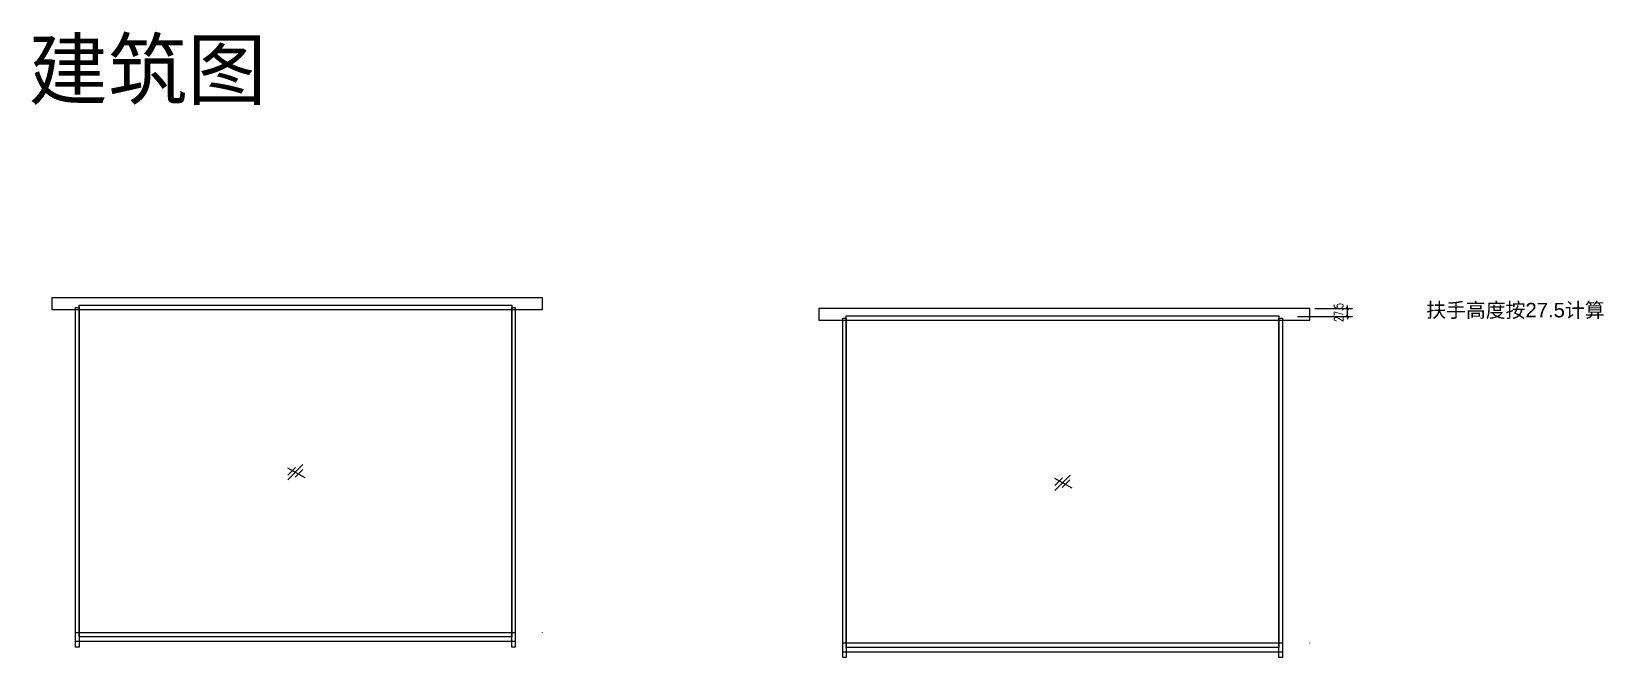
# Model space of a CAD drawing. Header units: millimetres. Extents: x 292 to 7850, y -3623 to 3853.
# Drawn here: x 645 to 6051, y -3623 to -1471 of the extents above.
import ezdxf

# ---------------------------------------------------------------- set-up
doc = ezdxf.new("R2010")
doc.units = ezdxf.units.MM
doc.header["$MEASUREMENT"] = 0
doc.linetypes.add('DASHED', pattern=[19.05, 12.7, -6.35])
for name, color, linetype in [('@F01_Section_AL', 92, 'Continuous'), ('@F03_Section_Glass', 4, 'Continuous'), ('DIM', 8, 'Continuous'), ('F06_Section_Steel', 24, 'Continuous'), ('图框', 7, 'Continuous')]:
    doc.layers.add(name, color=color, linetype=linetype)
doc.styles.add('_TCH_DIM_T3', font='SIMPLEX', dxfattribs={"width": 0.705882, "bigfont": 'GBCBIG'})
doc.styles.get("Standard").update_dxf_attribs({"font": 'arial.ttf'})
doc.dimstyles.new('_TCH_ARCH&&12', dxfattribs={"dimtxt": 30.6, "dimasz": 9.6, "dimexe": 18, "dimexo": 18, "dimgap": 14.7, "dimtad": 1, "dimdec": 1, "dimzin": 12, "dimdsep": 46, "dimtxsty": '_TCH_DIM_T3', "dimblk": 'ARCHTICK', "dimcen": 0.09, "dimclrt": 7, "dimazin": 2, "dimtfac": 1, "dimtdec": 1, "dimtix": 1, "dimtmove": 2, "dimatfit": 3, "dimldrblk": 'ARCHTICK', "dimfxl": 1, "dimtolj": 1, "dimtzin": 0, "dimarcsym": 0})

# ---------------------------------------------------------------- blocks, each defined once
blk = doc.blocks.new('Railing_B_A$C2D332B79')
at = {"layer": 'DIM'}
for p, q in [((0, 280), (399, 58)), ((10, 110), (185, 286)), ((176, 65), (352, 241))]:
    blk.add_line(p, q, dxfattribs=at)
at = {"layer": 'DIM', "linetype": 'DASHED', "ltscale": 450}
blk.add_line((7, 0), (358, 351), dxfattribs=at)
blk = doc.blocks.new('*U26')
at = {"layer": '@F03_Section_Glass'}
for p, q in [((6, 588.8), (1494, 588.8)), ((6, -551.2), (6, 588.8)), ((1494, 588.8), (1494, -551.2)), ((1494, -551.2), (6, -551.2))]:
    blk.add_line(p, q, dxfattribs=at)
at = {"layer": 'F06_Section_Steel'}
for p, q in [((-6, 580.2, 0), (6, 580.2, 0)), ((-6, -586.2, 0), (-6, 580.2, 0)), ((-6, 573.8, 0), (6, 573.8, 0)), ((6, 580.2, 0), (6, -586.2, 0)), ((1494, 580.2, 0), (1506, 580.2, 0)), ((1494, -586.2), (1494, 580.2)), ((1494, 573.8, 0), (1506, 573.8, 0)), ((1506, 580.2, 0), (1506, -586.2, 0)), ((-6, -536.2, 0), (1506, -536.2, 0)), ((6, -586.2), (-6, -586.2)), ((1506, -586.2), (1494, -586.2))]:
    blk.add_line(p, q, dxfattribs=at)
blk.add_lwpolyline([(1600, -537.2), (1600, -536.2)], dxfattribs=at)
at = {"layer": 'F06_Section_Steel', "elevation": 0}
blk.add_lwpolyline([(-6, -566.2), (1506, -566.2)], dxfattribs=at)
at = {"layer": '图框', "xscale": 0.1499999999650754, "yscale": 0.1499999999650754, "zscale": 0.1499999999650754}
blk.add_blockref('Railing_B_A$C2D332B79', (722.3, -11.9, 0), dxfattribs=at)
blk = doc.blocks.new('_ArchTick')
at = {"color": 0, "linetype": 'ByBlock', "const_width": 0.4}
blk.add_lwpolyline([(-0.5, -0.5), (0.5, 0.5)], dxfattribs=at)
blk = doc.blocks.new('*D23')
at = {"color": 0, "lineweight": -2, "transparency": 16777216}
for p, q in [((5058.9, -2423.2), (5188.4, -2423.2)), ((5170.4, -2423.2), (5170.4, -2413.6)), ((5170.4, -2450.8), (5170.4, -2423.2)), ((4998.9, -2450.8), (5188.4, -2450.8)), ((5170.4, -2450.8), (5170.4, -2460.4))]:
    blk.add_line(p, q, dxfattribs=at)
at = {"layer": 'Defpoints', "color": 0, "transparency": 16777216}
for p in [(5040.9, -2423.2, 0), (5170.4, -2423.2), (4980.9, -2450.8)]:
    blk.add_point(p, dxfattribs=at)
at = {"color": 0, "lineweight": -2, "transparency": 16777216, "xscale": 9.600000000000001, "yscale": 9.600000000000001, "zscale": 9.600000000000001}
for p, rotation in [((5170.4, -2423.2), 270), ((5170.4, -2450.8), 90)]:
    blk.add_blockref('_ArchTick', p, dxfattribs=dict(at, rotation=rotation))
at = {"color": 7, "transparency": 16777216, "insert": (5140.4, -2437), "char_height": 30.6, "attachment_point": 5, "rotation": 90, "style": '_TCH_DIM_T3'}
blk.add_mtext('\\A1;27.5', dxfattribs=at)
blk = doc.blocks.new('*U22')
at = {"layer": '@F01_Section_AL'}
blk.add_lwpolyline([(0, 0), (0, -40), (1687.5, -40), (1687.5, 0)], close=True, dxfattribs=at)

msp = doc.modelspace()

# ---------------------------------------------------------------- linework, layer by layer
at = {"layer": '@F01_Section_AL', "elevation": 0}
msp.add_lwpolyline([(3353.37, -2423.23), (3353.37, -2463.23), (5040.87, -2463.23), (5040.87, -2423.23)], close=True, dxfattribs=at)

# ---------------------------------------------------------------- block references
msp.add_blockref('*U22', (715.67, -2387.03, 0))
at = {"ltscale": 10}
for p in [(803.18, -3000.8), (3440.88, -3037)]:
    msp.add_blockref('*U26', p, dxfattribs=at)

# ---------------------------------------------------------------- texts
at = {"ltscale": 10, "insert": (635.38, -1501.82), "char_height": 200, "attachment_point": 1}
msp.add_mtext_dynamic_manual_height_columns('{\\fSimSun|b0|i0|c134|p2;建筑图}', width=2799.8123, gutter_width=1, heights=[0], dxfattribs=at)
at = {"insert": (5441.35, -2404.08), "char_height": 50, "attachment_point": 1}
msp.add_mtext_dynamic_manual_height_columns('{\\fSimSun|b0|i0|c134|p2;扶手高度按}27.5{\\fSimSun|b0|i0|c134|p2;计算}', width=962.4227, gutter_width=12.5, heights=[0], dxfattribs=at)

# ---------------------------------------------------------------- dimensions: what is measured, and where the dimension line sits
dim = msp.add_linear_dim(base=(5170.39, -2423.23, 0), p1=(4980.88, -2450.76, 0), p2=(5040.87, -2423.23, 0), angle=90, dimstyle='_TCH_ARCH&&12')
dim.commit()
dim.dimension.update_dxf_attribs({"geometry": '*D23', "text_midpoint": (5140.39, -2437, 0)})

doc.saveas('drawing.dxf')
